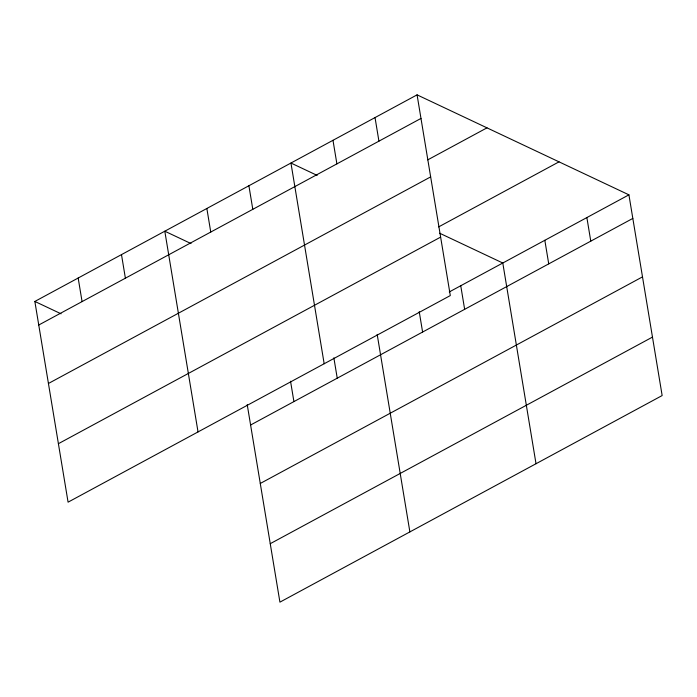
<?xml version="1.0" encoding="UTF-8"?>
<svg xmlns="http://www.w3.org/2000/svg" width="697" height="697" viewBox="0 0 697 697"><rect width="100%" height="100%" fill="white"/><g stroke="black" fill="none" stroke-linecap="round" stroke-linejoin="round"><path stroke-width="1.05" d="M417.076 94.853L450.306 295.572L68.079 502.162L34.85 301.444L417.076 94.853L628.921 194.838L662.15 395.556L279.924 602.147L247.226 404.643M38.753 325.02L420.979 118.429M427.74 159.866L486.985 127.847M48.433 383.481L430.659 176.89M438.613 226.917L559.011 161.843M58.4 443.701L440.626 237.111M449.277 291.938L628.921 194.838M250.598 425.013L632.824 218.422M260.277 483.465L642.503 276.875M270.244 543.695L652.47 337.104M317.161 175.4L290.945 163.028L324.175 363.747M439.676 233.225L502.79 263.013L536.019 463.732M191.022 243.575L164.806 231.204L198.035 431.922M34.85 301.444L61.066 313.816M586.874 217.569L590.777 241.145M544.827 240.291L548.731 263.867M460.743 285.744L464.646 309.32M419.228 311.681L422.6 332.042M375.03 117.575L378.933 141.16M377.182 334.403L409.88 531.907M332.983 140.297L336.895 163.882M333.863 357.822L337.235 378.183M290.544 381.233L293.916 401.594M248.899 185.75L252.802 209.327M206.852 208.473L210.755 232.057M121.487 254.614L125.39 278.19M78.169 278.025L82.072 301.609"/></g></svg>
